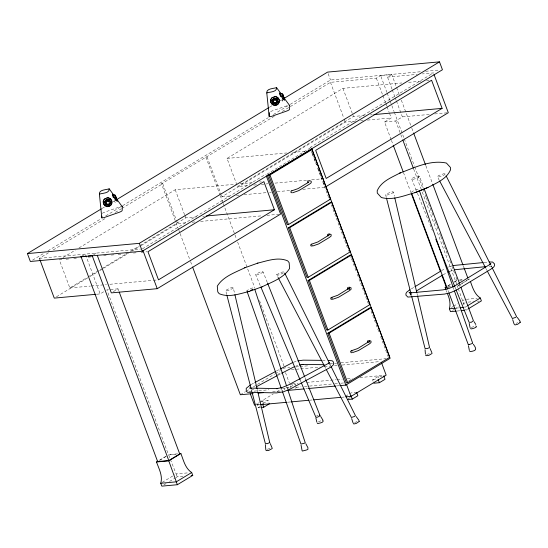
<?xml version="1.0" encoding="UTF-8"?>
<svg xmlns="http://www.w3.org/2000/svg" width="548" height="548" viewBox="0 0 548 548"><rect width="100%" height="100%" fill="white"/><g stroke="black" fill="none" stroke-linecap="round" stroke-linejoin="round"><path stroke-width="0.41" stroke-dasharray="2.74 2.06" d="M410.301 293.55L410.212 295.256L410.774 294.365L409.568 295.331L411.466 293.947M419.487 176.305L418.336 177.422L415.583 178.682L412.85 179.34L411.733 179.025L412.897 177.908L415.644 176.655L418.371 175.99L419.487 176.305L423.659 187.478M411.322 192.444L412.48 191.327L415.233 190.074L417.966 189.409L419.076 189.731M386.272 197.28L385.634 194.8L386.792 193.691L392.313 191.759L393.437 192.067L394.402 196.225M393.437 192.067L392.272 193.177L389.498 194.437L386.751 195.109L385.634 194.8M439.373 180.456L437.373 176.682L438.544 175.572L444.065 173.641L445.182 173.949L445.942 175.476M445.182 173.949L444.017 175.059L441.25 176.319L438.496 176.997L437.373 176.682M260.204 285.487L255.553 274.473L260.033 272.075L262.54 271.603L263.198 272.116L267.588 283.213M263.198 272.116L258.711 274.514L256.204 274.993L255.553 274.473M226.714 294.557L225.646 290.419L230.146 288.022L232.674 287.542L233.338 288.049L234.708 293.865M233.338 288.049L228.831 290.447L226.303 290.933L225.646 290.419M276.644 274.712L281.151 272.315L283.672 271.829L284.337 272.342L279.836 274.733L277.302 275.219L276.644 274.712L278.22 277.733M102.079 208.439L105.004 206.665M113.059 201.801L114.525 200.911M269.732 107.072L271.931 105.743M279.987 100.88L281.446 99.989M32.544 260.142L44.991 252.621M47.923 250.847L101.366 218.536M105.757 215.878L121.862 206.144M122.594 205.699L268.287 117.615M273.418 114.518L289.522 104.778M290.255 104.339L330.519 79.994L421.453 71.665M178.593 229.55L161.502 183.84L274.24 116.313M39.97 259.903L39.374 258.314L48.868 252.573M53.245 249.929L105.072 218.59M115.292 212.412L121.135 208.884M121.862 208.439L162.742 183.724L176.134 219.549M282.268 111.456L289.57 107.045M290.303 106.607L330.451 82.33L376.36 78.131L380.908 75.377M62.958 257.622L75.357 250.128M79.001 247.922L175.223 189.745L235.75 184.203M236.955 184.998L227.023 158.427L342.932 88.351L401.753 82.967M81.748 256.252L85.289 254.108L100.168 293.906L105.524 290.673M93.598 254.799L96.434 253.087M391.971 89.05L387.505 77.11L392.053 74.357M61.876 259.588L59.314 259.821L69.836 287.953L87.331 277.377M88.057 276.932L101.181 269M101.907 268.561L126.691 253.573M130.342 251.374L139.089 246.079M139.815 245.641L185.745 217.878L196.821 216.864M364.53 115.464L353.453 116.477L237.544 186.56L249.477 185.464M56.444 296.79L89.297 276.925M90.023 276.487L98.784 271.192M99.517 270.746L127.985 253.539M131.63 251.333L140.391 246.031M141.124 245.593L177.621 223.529L186.984 222.673M221.371 195.122L221.967 196.718L345.329 122.136L355.529 121.197M142.343 248.888L265.712 174.298M266.951 174.189L311.291 147.378L310.052 147.494L433.42 72.905L422.364 73.918M391.142 139.61L384.552 121.978L391.245 117.93L389.457 113.155M113.32 291.673L118.005 288.844L118.902 291.248M384.552 121.978L395.697 120.957L402.39 116.909L430.447 114.34M411.336 288.885L414.213 287.152M441.517 270.637L445.086 268.602M240.36 394.752L245.449 391.676M246.175 391.238L249.813 389.039M253.443 386.847L274.527 374.099M275.254 373.661L280.343 370.585M283.248 368.825L284.7 367.948L289.803 367.482M253.765 388.964L249.456 391.573L268.91 389.792M277.452 374.647L281.042 372.476M443.085 274.829L446.647 272.794M159.345 460.258L165.749 456.388M447.976 285.755L450.819 284.035M454.381 281.884L457.231 280.158M159.838 460.252L166.4 456.285M447.737 286.193L450.655 284.426M454.299 282.22L457.217 280.46M254.567 405.239L258.875 402.636M259.594 402.198L273.233 393.957M276.822 391.786L281.124 389.183M260.581 407.513L258.211 407.726L256.964 404.397L260.478 402.273M261.177 401.848L262.581 400.999L268.116 400.492L269.356 403.821M263.198 403.465L268.116 400.492M295.995 386.087L295.249 384.086L289.632 387.484L284.104 387.991M468.362 279.439L457.422 286.056L422.063 191.485M258.211 407.726L260.314 406.452M295.091 388.265L296.495 387.415M162.146 482.411L174.75 474.794M451.477 307.483L452.881 306.64M453.58 306.216L457.779 303.674M461.978 301.14L464.081 299.866M163.927 484.87L166.023 483.603M169.524 481.487L175.127 478.096M175.826 477.671L177.23 476.829L182.95 476.301M452.559 310.367L453.956 309.517M454.655 309.099L458.854 306.558M463.06 304.017L465.156 302.749M467.389 309.367L465.992 310.216L464.916 307.332L467.012 306.065M348.754 381.011L351.624 379.271M345.48 396.293L351.097 392.902L355.837 392.464M373.113 381.223L372.619 379.887L378.236 376.49L382.189 376.127M348.131 398.78L350.234 397.505M251.073 384.552L254.053 382.97M276.377 371.058L279.357 369.468M277.946 375.25L280.925 373.661M471.246 327.512L475.013 326.074M316.545 416.007L318.141 415.268M318.381 421.933L320.731 420.85M516.052 323.375L517.764 322.628M354.631 422.563L357.029 421.576M448.476 267.075L451.12 266.15M450.045 271.26L453.347 270.137M293.529 362.235L296.228 361.269M295.769 366.18L297.79 365.454M286.748 105.812L272.26 110.888A3.13 0.712 -20.5 0 0 269.705 112.162M426.591 354.508L430.447 353.344M267.212 449.23L271.746 448.093M425.652 71.281L439.928 69.973M387.505 77.11L417.261 74.384M408.575 82.344L421.357 81.172M426.474 80.707L429.029 80.474M370.496 114.922L372.202 114.765M360.632 120.731L363.187 120.498M367.434 120.108L391.245 117.93M434.694 113.95L447.449 112.785M227.023 158.427L286.693 152.967M292.666 152.419L305.448 151.248M161.502 183.84L162.742 183.724M240.01 183.813L253.649 182.566M259.615 182.018L261.321 181.868M253.738 185.073L257.149 184.765M261.41 184.375L268.232 183.751M275.048 183.121L306.592 180.237M311.702 179.771L324.491 178.6M221.967 196.718L231.325 195.862M236.435 195.396L239.832 195.081M244.093 194.691L266.218 192.663M269.623 192.355L271.322 192.197M277.281 191.656L290.043 190.485M302.811 189.32L324.937 187.293M202.787 216.316L204.493 216.159M192.088 222.2L195.492 221.892M200.595 221.426L261.869 215.816M266.972 215.35L278.891 214.254M39.374 258.314L140.644 249.039M66.137 259.197L68.692 258.964M73.809 258.498L76.364 258.266M88.297 257.17L91.708 256.861M103.641 255.765L106.202 255.532M111.319 255.067L113.874 254.827M118.135 254.436L121.546 254.128M125.807 253.738L129.218 253.423M133.479 253.032L136.034 252.799M141.151 252.333L147.117 251.785M69.836 287.953L90.29 286.077M91.146 286.001L106.49 284.597M109.901 284.282L152.522 280.384M153.372 280.302L157.639 279.912M118.005 288.844L106.86 289.865L168.585 454.963L175.75 454.306M96.77 294.221L100.168 293.906M484.021 262.485L487.425 262.17M459.683 279.939L462.142 279.713M467.876 279.185L469.513 279.035L457.416 286.351L458.005 287.933M459.608 280.24L461.998 280.021M447.867 286.926L451.052 286.638M446.764 287.33L450.86 286.953M466.334 299.304L477.212 298.304M468.191 302.112L473.63 301.612M477.514 301.256L479.062 301.119M455.922 308.154L459.19 307.86M456.998 311.038L460.265 310.737M295.756 366.934L299.16 366.626M300.009 366.544L308.51 365.763M329.773 363.817L336.575 363.194M340.829 362.81L385.902 358.68M291.399 369.688L299.852 368.914M300.701 368.831L320.155 367.05M324.382 366.667L330.307 366.126M334.533 365.735L337.068 365.502M342.144 365.036L380.209 361.557M292.276 383.737L298.201 383.196M306.654 382.422L336.26 379.716M337.109 379.634L342.178 379.175M347.254 378.709L352.33 378.243M359.94 377.545L384.47 375.298M289.721 384.593L295.249 384.086M372.619 379.887L375.777 379.6M282.446 388.553L289.207 387.929M295.975 387.313L301.051 386.847M304.435 386.539L308.661 386.148M309.51 386.073L334.04 383.826M334.883 383.751L337.424 383.518M340.808 383.21L345.877 382.744M272.671 391.799L282.878 390.861M305.839 388.758L307.538 388.607M336.451 385.956L339.007 385.724M256.964 404.397L259.334 404.184M257.101 405.006L259.642 404.773M287.556 402.218L290.091 401.985M309.545 400.204L312.079 399.971M341.685 397.266L344.226 397.033M177.607 453.84L168.599 454.662L170.079 458.614M170.373 459.409L176.148 473.945L188.416 472.821M322.388 360.358L326.56 360.406M489.275 266.26L490.878 266.321L491.398 266.835L490.2 265.581M329.17 364.742L330.355 365.002M247.436 291.159L246.785 290.646L251.265 288.248L253.779 287.769L254.423 288.289M486.062 268.739L486.857 270.253M324.491 366.112L325.683 368.372M490.974 265.458L491.734 266.979M329.978 364.324L330.739 365.852M300.099 379.88L301.099 382.237M411.733 179.025L417.124 192.478M417.439 193.266L432.324 230.461M454.819 286.652L455.765 289.022M304.941 377.497L305.887 379.874M399.239 94.551L391.758 74.542L380.613 75.562L386.895 92.365M401.335 100.154L411.507 127.362M411.808 128.163L413.302 132.171M425.871 165.784L432.454 183.395M463.279 265.835L464.177 268.232M392.265 89.845L394.944 97.01M395.245 97.804L396.135 100.195M396.437 100.99L402.39 116.909M459.717 284.035L460.313 285.631M459.005 284.905L459.594 286.488M387.196 93.167L389.888 100.373M390.183 101.174L394.074 111.58M394.375 112.381L403.951 137.993M404.253 138.788L414.425 166.003M414.726 166.804L422.803 188.416M423.104 189.218L424.001 191.615M425.2 194.821L426.097 197.218M426.399 198.02L428.194 202.822M428.488 203.623L432.982 215.631M434.475 219.632L435.071 221.228M435.372 222.029L438.366 230.037M439.565 233.236L440.462 235.64M440.763 236.435L442.558 241.243M442.853 242.038L447.942 255.649M449.737 260.451L451.531 265.253M451.833 266.054L454.826 274.055M456.025 277.261L456.922 279.658M395.697 120.957L400.492 133.781M400.787 134.582L402.588 139.391M413.672 169.044L421.761 190.683M458.299 288.728L464.916 307.332M376.36 78.131L382.614 94.845M382.908 95.64L385.587 102.805M385.881 103.599L386.778 105.99M387.073 106.785L389.155 112.361M448.065 290.591L448.661 292.187M391.443 140.411L392.943 144.419M403.431 172.469L410.918 192.506M446.312 290.639L446.901 292.221M342.932 88.351L353.453 116.477M328.163 73.685L330.519 79.994M330.451 82.33L343.843 118.149M344.137 118.95L345.329 122.136M312.134 153.063L313.627 157.043M313.922 157.838L315.71 162.612M316.004 163.414L316.6 165.003M318.087 168.983L321.957 179.333M323.149 182.518L324.039 184.902M311.326 151.234L312.223 153.639M312.524 154.433L316.415 164.838M317.607 168.037L328.677 197.636M331.341 204.767L348.692 251.169M350.754 256.697L351.357 258.293M351.652 259.094L356.138 271.096M357.337 274.295L368.407 303.893M371.071 311.024L379.442 333.424M380.641 336.623L388.121 356.625M378.236 376.49L378.737 377.825M207.082 156.92L221.07 194.328M205.843 157.029L219.94 194.725M220.234 195.526L222.933 202.739M223.235 203.541L236.428 238.832M237.626 242.038L254.717 287.748M259.519 300.578L284.405 367.146M285.481 372.585L289.454 383.216M290.221 385.922L290.967 387.922M284.35 388.655L284.85 389.991M262.581 400.999L263.581 403.664M175.223 189.745L184.573 214.748M184.868 215.528L185.745 217.878M176.429 220.344L177.621 223.529M178.895 230.352L179.792 232.756M180.093 233.564L190.286 260.827M190.588 261.629L192.382 266.444M176.148 473.945L177.23 476.829M281.672 389.45L282.234 391.06M453.347 287.844L453.908 289.454M286.789 386.662L287.59 389.101M251.381 389.676L252.025 392.163M411.082 294.002L411.507 295.66M257.224 389.436L257.813 391.923M417.014 293.495L417.405 295.16M282.494 99.976A4.363 0.39 70.7 0 1 281.905 99.969M115.292 202.239A4.363 0.39 70.7 0 1 114.518 201.171M102.318 213.357A3.13 0.712 -20.5 0 1 104.88 212.083L119.361 207.014A3.13 0.712 -20.5 0 1 120.834 206.596"/><path stroke-width="0.82" d="M115.738 197.787L122.286 206.747L122.17 210.501A3.13 0.712 -20.5 0 1 119.204 212.295L104.716 217.364A3.13 0.712 -20.5 0 1 101.798 217.631L99.407 194.129C98.852 189.574 106.285 189.882 109.189 188.827L113.724 195.026M101.798 217.631L101.846 216.131M104.538 202.068L106.565 199.28L109.648 199.815L110.703 203.137L108.689 205.459L105.606 204.925L104.538 202.068L106.565 199.28M105.606 204.925L104.552 201.602M105.771 202.383L106.983 200.856L108.826 201.171L109.463 203.02L108.257 204.411L106.415 204.089L105.771 202.383L106.983 200.856M106.415 204.089L105.778 202.239M108.257 204.411L106.415 203.952M108.826 201.171L106.976 200.993M109.189 188.827C109.744 193.382 102.312 193.074 99.407 194.129M110.703 203.137L109.648 199.815M112.498 195.341L112.361 194.273L113.573 195.177M282.898 99.818L284.104 99.4L284.193 98.236L283.59 97.311L289.666 105.545L289.55 109.305A3.13 0.712 -20.5 0 1 286.583 111.093L272.103 116.169A3.13 0.712 -20.5 0 1 269.178 116.436L266.787 92.934C266.239 88.379 273.664 88.687 276.569 87.625L281.103 93.831M269.178 116.436L269.294 112.676M271.924 100.873L273.952 98.085L277.028 98.619L278.083 101.942L276.069 104.264L272.986 103.723L271.924 100.873L273.952 98.085M272.986 103.723L271.938 100.4M273.157 101.181L274.363 99.654L276.206 99.976L276.843 101.825L275.637 103.216L273.795 102.894L273.157 101.181L274.363 99.654M273.795 102.894L273.157 101.044M275.637 103.216L276.85 101.688M276.069 104.264L278.096 101.476M276.843 101.825L276.206 99.976M276.569 87.625C277.124 92.18 269.698 91.872 266.787 92.934M278.083 101.942L277.028 98.619M280.412 95.989A4.363 0.39 70.7 0 1 279.877 94.14L279.74 93.078L280.953 93.975M368.962 342.445L369.612 341.164L357.782 348.521L351.72 350.645M115.101 196.979L115.19 195.814L114.587 194.889L112.778 195.52L113.292 197.609L115.101 196.979L116.717 200.595L116.813 199.431M282.48 95.777L282.576 94.612L281.967 93.694L280.165 94.325L280.679 96.414L282.48 95.777L284.104 99.4M179.244 453.689L180.888 453.539C183.512 460.293 185.176 468.287 191.684 472.527L192.766 475.404L177.36 484.72L161.824 486.138L160.749 483.261C162.955 475.849 158.899 468.759 156.495 461.978L157.92 461.121M456.183 311.113L450.456 311.634L449.381 308.757C450.799 303.702 449.565 298.482 447.49 293.803M490.289 263.876L489.727 264.766L490.933 263.8L455.258 285.604L449.134 288.399L443.044 289.878L409.801 292.927L411.226 292.872L409.623 292.81L409.103 292.296M312.264 245.511L311.237 246.134L310.757 245.559L310.709 244.73L311.744 244.107M332.191 298.804L331.163 299.427L330.636 298.023L331.67 297.4L332.143 297.975M108.703 204.993L110.717 202.671M305.887 379.874L320.011 415.528L319.189 416.37L317.593 417.103L316.155 417.302L315.723 416.85L301.427 383.025M329.321 362.728L328.327 363.735L329.416 362.872L288.392 384.963L281.939 387.607L276.35 388.669L277.74 388.614L249.381 388.059M470.458 328.574L471.314 328.91C472.383 328.745 478.63 327.088 475.78 325.923M432.105 353.419L428.885 355.371L426.556 355.686L425.604 355.316M331.122 366.619L355.46 415.679L354.604 416.418L351.384 417.473L326.471 369.886M329.759 234.578L317.936 241.935L311.867 244.059M317.271 423.07L317.717 423.57C318.984 423.241 324.601 422.419 322.847 420.563M272.281 448.511L268.595 450.483L266.444 450.641L265.869 450.114L265.328 444.558M409.897 289.755L406.801 292.105L405.993 293.386L405.904 295.091L407.842 297.084L444.606 294.071L450.696 292.591L456.827 289.796L490.604 269.376L493.7 267.027L494.508 265.746L494.597 264.04L492.652 262.04L489.131 262.019M105.483 198.451L104.25 199.308L103.291 201.39L103.476 203.705L104.771 205.637L106.812 206.671L109.066 206.521L110.915 205.233L111.874 203.15L111.689 200.835L110.395 198.903L108.353 197.876L106.853 197.972L104.25 199.287A4.363 4.233 1.8 0 0 105.401 205.678A4.363 4.233 1.8 0 0 111.689 203.479A4.363 4.233 1.8 0 0 108.353 197.849L106.853 197.972M272.863 97.256L271.63 98.113L270.671 100.195L270.863 102.51L272.151 104.442L274.199 105.469L276.445 105.319L278.302 104.031L279.261 101.955L279.069 99.64L277.781 97.708L275.733 96.674L274.24 96.777L271.63 98.092A4.363 4.233 1.8 0 0 272.788 104.483A4.363 4.233 1.8 0 0 279.076 102.277A4.363 4.233 1.8 0 0 275.733 96.654L274.24 96.777M258.012 392.758L269.76 442.62L267.171 443.709L265.321 443.442L252.238 392.985M448.963 292.988L468.376 344.856L469.088 344.411M250.491 384.915L246.237 388.32L246.271 391.039L247.449 392.265L276.528 392.909L283.508 391.793L289.961 389.149L330.985 367.064L333.492 364.742L333.465 362.023L332.28 360.796L328.225 360.42M284.378 98.222L327.574 72.103L439.496 61.862L442.448 69.747L142.274 251.224L30.346 261.471L27.4 253.587L101.346 208.877M116.717 199.582L269 107.518M80.741 256.861L81.035 256.676L157.646 461.58L168.791 460.56L179.73 453.943L119.204 292.05M91.886 255.841L92.18 255.656L168.791 460.56M27.4 253.587L139.322 243.339L439.496 61.862M268.684 175.059L310.73 149.638L311.997 149.522L330.54 199.123L288.495 224.543L287.227 224.659L268.684 175.059L269.952 174.942L311.997 149.522M308.709 182.169L298.009 188.642L291.94 190.766M274.397 209.761L158.488 279.836L147.974 251.71L263.883 181.635L274.397 209.761L206.199 216.001M442.106 108.367L326.197 178.443L315.682 150.316L431.591 80.234L442.106 108.367L373.907 114.607M97.325 255.478L111.313 292.885L157.228 288.686L280.59 214.104L266.307 175.894M325.663 186.847L448.298 112.71L434.016 74.501M288.399 227.783L330.444 202.363L331.711 202.246L350.254 251.847L308.209 277.267L306.942 277.384L288.399 227.783L289.666 227.667L331.711 202.246M308.113 280.514L350.158 255.094L351.426 254.978L369.969 304.578L327.923 329.999L326.656 330.115L308.113 280.514L309.38 280.398L351.426 254.978M327.827 333.246L369.873 307.825L371.14 307.709L389.683 357.31L347.638 382.73L346.37 382.846L327.827 333.246L329.095 333.129L371.14 307.709M414.925 286.714L440.798 271.075M416.494 290.906L442.366 275.26M446.01 289.851L445.127 287.474L446.552 286.618M156.495 461.978L168.784 460.854L180.888 453.539M261.369 407.438L263.739 407.219L269.356 403.821M191.684 472.527L176.285 481.836L160.749 483.261M467.718 305.64L480.315 298.023L481.397 300.9L468.095 308.942M339.856 385.648L345.809 385.1L390.149 358.296L311.593 148.179M345.918 396.875L350.987 396.41L386.162 375.147L381.62 362.995M347.514 399.554L352.254 399.122L357.871 395.725L356.632 392.395M373.859 383.216L379.394 382.71L385.011 379.312L383.764 375.983M254.793 382.573L275.637 371.455M280.103 369.071L292.858 362.475M256.361 386.758L277.199 375.647M281.665 373.263L294.427 366.667M287.858 389.916L305.243 442.757L304.291 443.257L300.955 444.079L282.521 391.861M399.739 173.127C391.334 177.6 381.175 181.422 377.188 190.807L377.298 193.088L381.346 197.513C392.58 200.657 404.164 195.581 414.932 192.677L428.009 187.43C436.42 182.957 446.579 179.134 450.559 169.75L450.456 167.476L446.408 163.051C430.427 159.591 414.432 167.709 399.739 173.127L400.458 172.839M244.942 267.725L244.607 267.849C234.921 272.664 223.228 276.439 217.289 286.145L217.782 291.92L219.186 293.701C228.872 297.879 239.373 293.783 249.004 291.495L249.621 291.276M261.978 286.844L262.314 286.72C272 281.905 283.693 278.131 289.625 268.424L289.139 262.65L287.727 260.869C278.041 256.69 267.54 260.786 257.916 263.074L257.293 263.293M250.669 290.385L252.84 289.495M414.932 192.677L428.009 187.43M448.059 272.061L449.381 271.527M244.607 267.849L257.916 263.074M249.004 291.495L262.314 286.72M282.234 94.893L283.104 95.167L284.049 98.126L283.508 98.311M283.104 95.167L282.562 95.352L283.206 97.064L283.741 96.873M282.542 96.147L283.076 95.955L282.775 94.708M283.179 97.852L284.049 98.126M282.343 99.058L283.549 98.633M115.183 196.554L115.724 196.362L116.669 199.321L115.388 195.903L115.724 196.362M115.155 197.342L115.697 197.15M116.361 198.075L115.82 198.26L115.395 197.122M115.799 199.047L116.334 198.862M114.964 200.253L116.169 199.828M297.797 360.865L303.208 360.152L321.553 360.351M299.366 365.057L303.387 364.393L301.996 364.447L324.074 364.687M292.68 192.752L298.749 190.629L309.449 184.155L311.189 182.779L311.243 181.272L309.449 180.573M312.607 246.045L318.676 243.922L329.375 237.448L331.115 236.072L331.17 234.565L329.369 233.866M331.793 297.352L337.856 295.228L349.686 287.871L349.035 289.152L349.049 288.721L349.61 289.296M332.533 299.338L338.602 297.215L349.302 290.748L351.042 289.365L351.097 287.858L349.295 287.159M352.46 352.631L358.529 350.508L369.229 344.041L370.962 342.658L371.023 341.151L369.222 340.452M453.1 265.554L483.165 262.561M454.669 269.746L485.583 266.671M329.273 199.239L330.54 199.123M81.837 256.608L86.611 256.169M88.201 256.019L92.18 255.656M95.921 294.297L54.259 298.112L39.97 259.903M452.648 286.488L454.237 286.344M445.127 287.474L446.764 287.33M452.497 286.803L454.134 286.652M449.381 308.757L455.1 308.229M460.012 307.784L463.279 307.483M461.087 310.661L464.355 310.367M253.114 393.587L240.36 394.752L192.684 267.246M258.218 393.122L263.321 392.656M287.981 390.395L304.14 388.916M308.387 388.525L335.602 386.039M260.485 404.698L286.707 402.294M290.94 401.91L308.702 400.28M313.771 399.821L340.842 397.341M191.129 475.554L192.766 475.404M291.817 190.814L291.194 190.834L290.837 192.266L291.933 192.821M348.48 287.234L347.453 287.858L347.973 289.262M368.407 340.527L367.379 341.151L367.9 342.555M351.713 352.7L351.09 352.72L350.562 351.316L351.597 350.693L352.069 351.268M468.376 344.856L472.725 343.336L454.47 291.057M279.74 93.078L279.912 93.078A4.363 0.39 70.7 0 1 280.466 94.146M112.361 194.273L112.532 194.273A4.363 0.39 70.7 0 1 113.087 195.341M277.014 99.085L273.938 98.551M109.634 200.287L106.552 199.753M274.363 99.798L276.206 100.12M273.801 102.75L275.644 103.072M519.723 321.902L520.6 322.06L517.709 324.252L515.257 324.889L514.346 324.628M469.67 351.638C476.623 350.864 477.157 349.425 473.362 344.302M281.967 93.694L282.597 93.955L283.405 95.763M114.587 194.889L115.21 195.15L116.21 198.513M359.002 420.953L359.495 421.275L356.145 423.494L353.871 423.967L353.337 423.542M307.901 448.483C309.209 449.942 303.729 450.477 302.599 451.038L302.147 450.846L301.071 445.223M480.315 298.023C474.582 294.29 472.54 287.508 470.403 281.405M269.369 442.257L269.76 442.62M319.573 415.076L320.011 415.528M309.106 181.217L308.003 180.669L307.599 181.272L308.127 182.676M329.033 234.51L328.553 233.941L327.526 234.565L328.053 235.969M517.285 317.415L519.997 321.094M356.207 416.562L358.899 420.295M320.662 416.439L322.984 420.248M474.061 321.642L475.794 324.471M305.853 443.743L308.003 447.86M439.77 181.21L485.665 267.986M487.261 271.007L512.401 318.539L515.921 317.237L516.538 316.545L492.118 267.739M283.467 97.599L284.693 100.332L282.151 97.777L279.733 93.297M116.388 199.369L117.313 201.534L114.765 198.972L112.354 194.492M278.22 277.733L324.491 366.112M446.325 176.237L490.59 264.691M284.713 273.11L329.218 362.79M430.105 348.549L431.879 352.727M270.28 443.633L272.055 447.826M260.875 287.056L300.099 379.88M435.811 239.168L454.819 286.652M456.087 289.817L469.074 322.258L471.321 322.299L473.417 320.738L460.909 287.227M267.588 283.213L304.626 376.702M514.065 323.95L512.668 319.642M353.056 422.871L351.652 418.569M413.603 132.965L425.57 164.982M432.756 184.19L462.978 265.033M464.177 268.232L467.766 277.836M424.255 189.074L459.416 283.234M402.89 140.192L413.377 168.243M411.623 193.239L447.469 288.995M393.238 145.22L403.129 171.668M411.521 194.108L440.585 271.849M441.784 275.055L446.278 287.077M283.076 95.955L283.72 97.667M378.147 379.38L379.394 382.71M269.952 174.942L288.495 224.543M289.666 227.667L308.209 277.267M309.38 280.398L327.923 329.999M329.095 333.129L347.638 382.73M351.008 395.793L352.254 399.122M346.446 384.264L350.987 396.41M267.246 174.99L345.809 385.1M262.492 403.89L263.739 407.219M250.306 393.848L254.567 405.239M142.939 250.477L157.228 288.686M139.322 243.339L142.274 251.224M168.784 460.854L177.36 484.72M247.066 291.447L281.384 388.648M419.357 190.533L453.066 287.036M254.697 289.104L286.522 385.847M316.847 422.138L315.881 417.912M226.934 295.386L251.169 388.854M470.081 327.629L469.204 323.347M386.477 198.109L410.87 293.18M411.719 296.482L425.077 348.562L427.31 348.617L429.577 347.535L417.597 295.989M469.376 350.542L468.506 346.007M234.907 294.701L257.033 388.601M394.793 197.89L416.823 292.666M425.426 354.2L425.077 349.693M289.282 105.305A3.13 0.712 -20.5 0 1 289.666 105.545M121.903 206.5A3.13 0.712 -20.5 0 1 122.286 206.747"/></g></svg>
